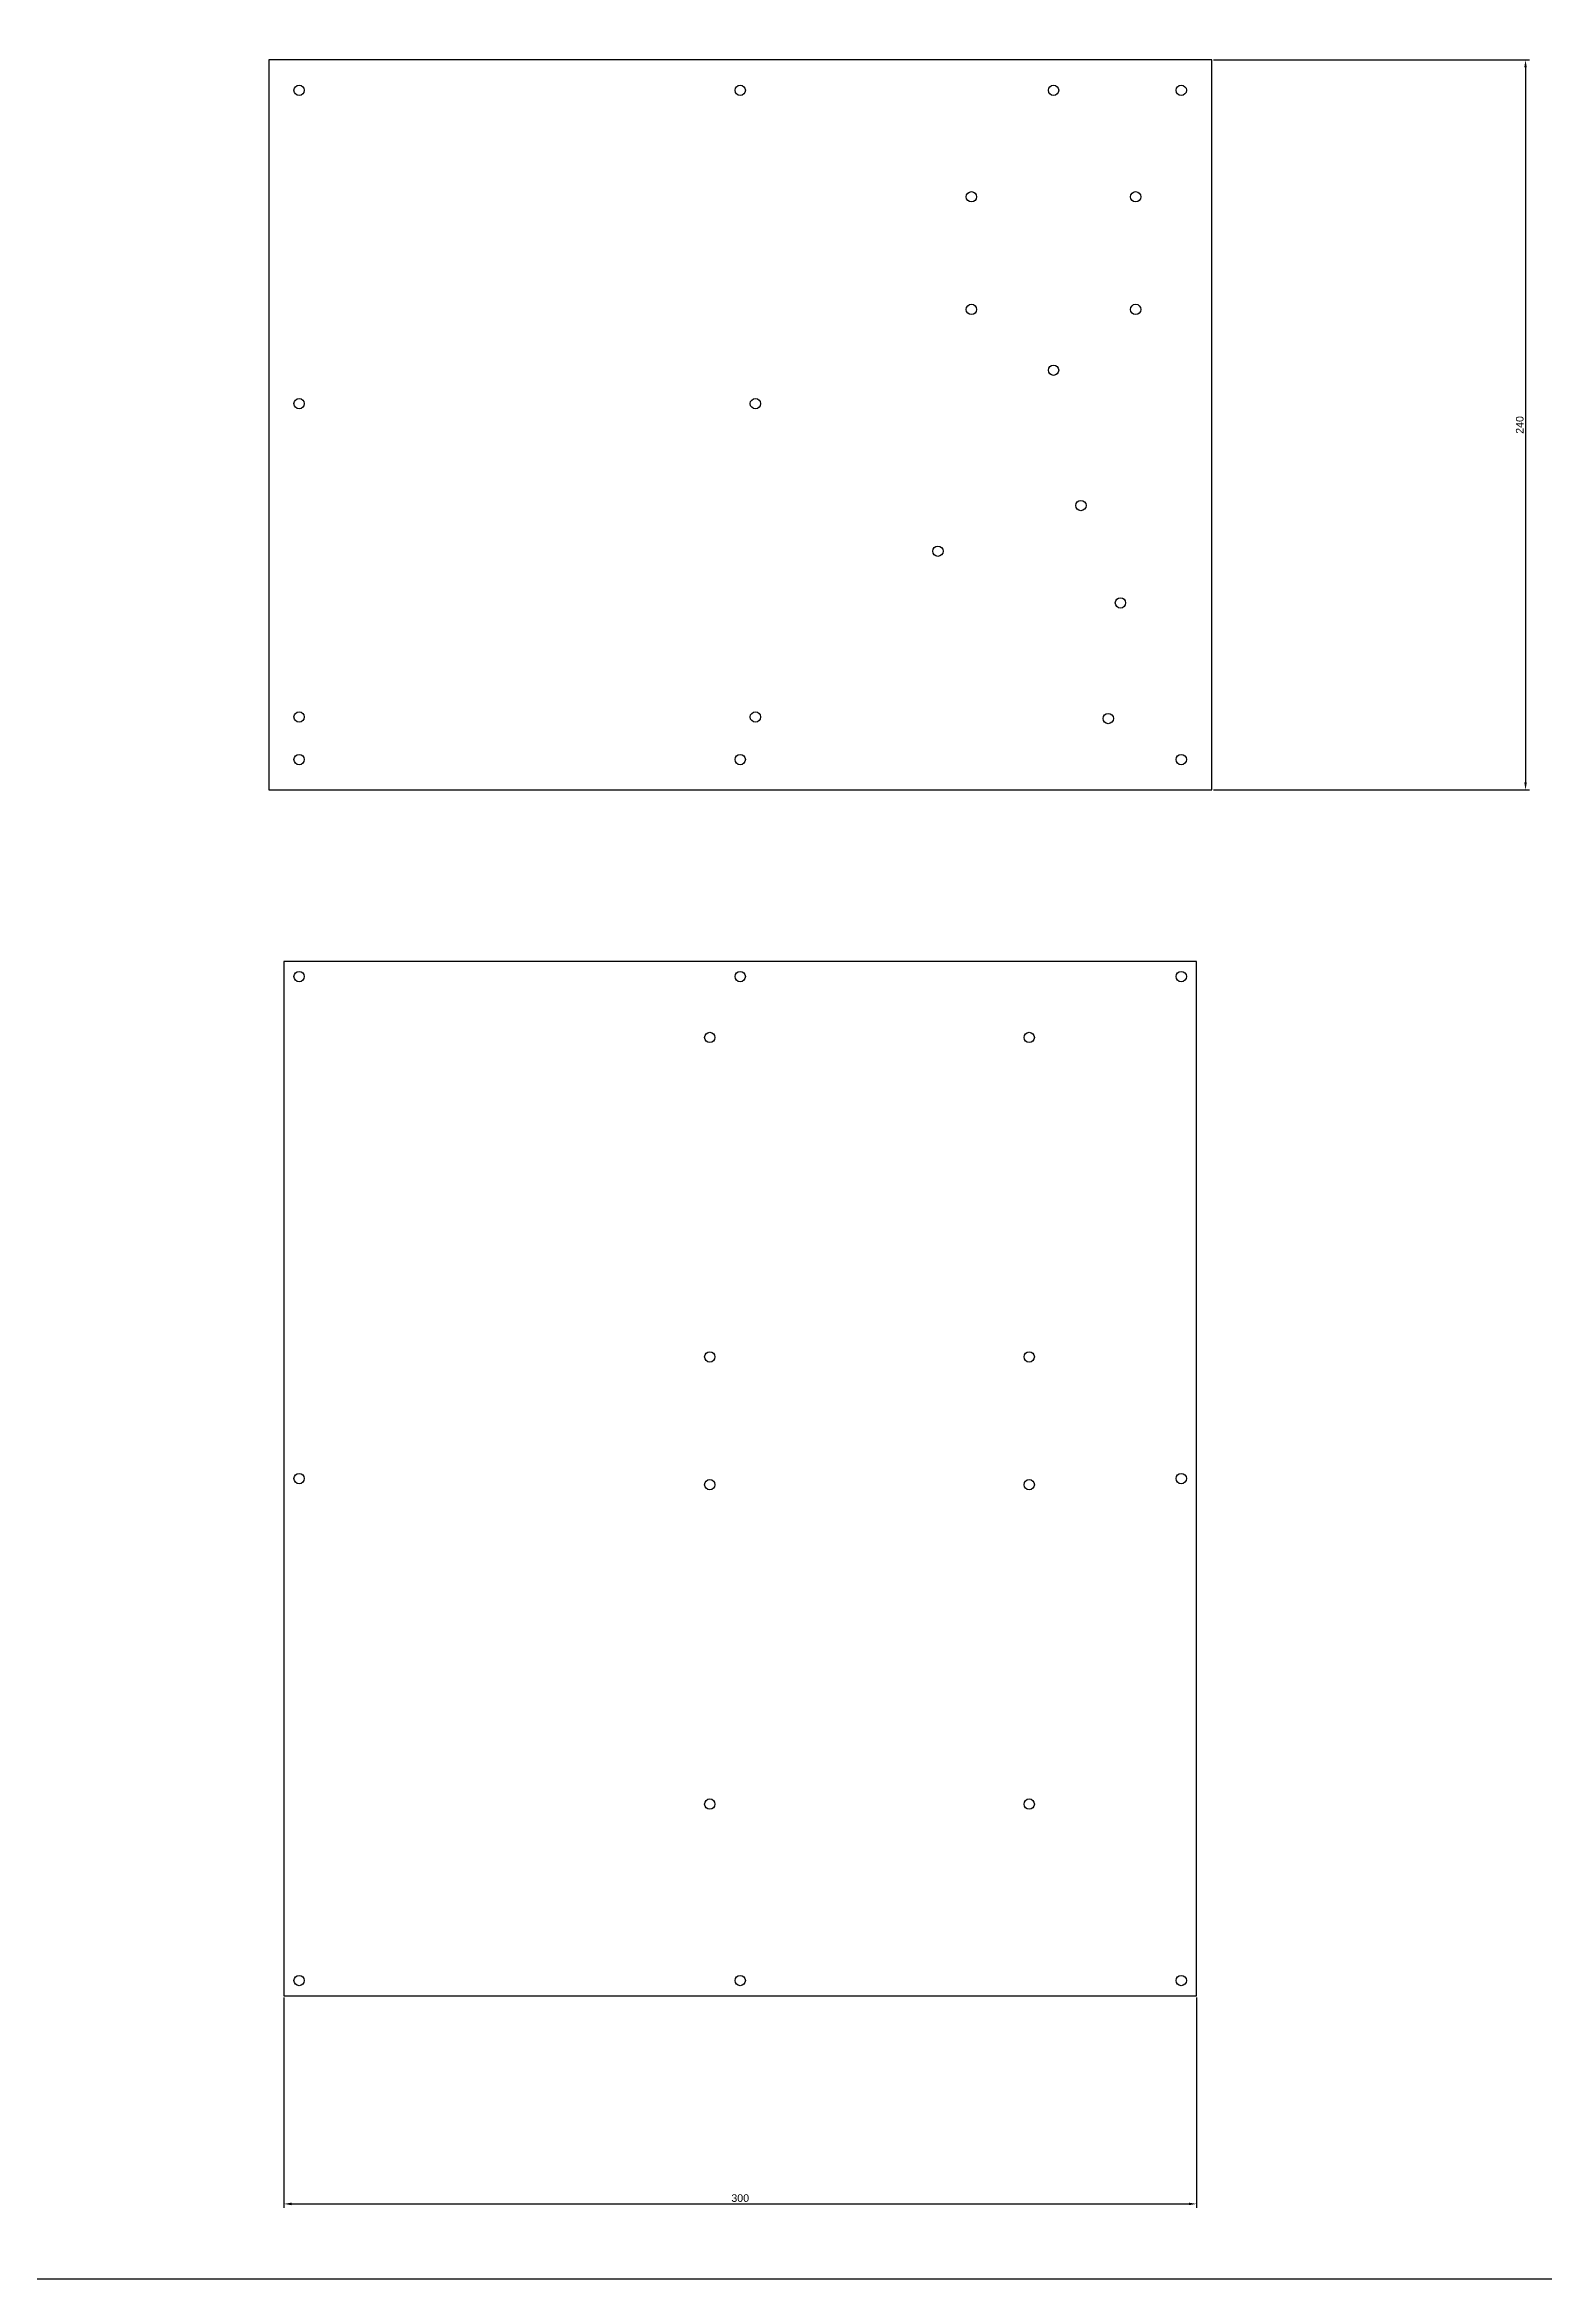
# Model space of a CAD drawing. Header units: millimetres. Extents: x -339 to 3245, y -93 to 1119.
# Drawn here: x 311 to 804, y -93 to 641 of the extents above; entities that cross this region are included whole.
import ezdxf

# ---------------------------------------------------------------- set-up
doc = ezdxf.new("R2010")
doc.units = ezdxf.units.MM
doc.layers.add('六面螺母开孔', color=212, linetype='Continuous')
doc.layers.add('硬盘托架开孔', color=7, linetype='Continuous')
doc.styles.get("Standard").update_dxf_attribs({"font": 'arial.ttf'})
doc.dimstyles.new('ISO-25', dxfattribs={"dimtxt": 2.5, "dimasz": 2.5, "dimexe": 1.25, "dimexo": 0.625, "dimtad": 1, "dimtxsty": 'Standard', "dimcen": 2.5, "dimadec": 0, "dimazin": 0, "dimtfac": 1, "dimtmove": 0, "dimatfit": 3, "dimfxl": 0, "dimarcsym": 0})

# ---------------------------------------------------------------- blocks, each defined once
blk = doc.blocks.new('*D3')
at = {"color": 0, "lineweight": -2, "transparency": 16777216}
for p, q in [((390.08, -0.62), (390.08, -69.68)), ((690.08, -0.62), (690.08, -69.68)), ((392.58, -68.43), (687.58, -68.43))]:
    blk.add_line(p, q, dxfattribs=at)
at = {"color": 0, "transparency": 16777216}
for points in [[(392.58, -68.01), (392.58, -68.85), (390.08, -68.43)], [(687.58, -68.01), (687.58, -68.85), (690.08, -68.43)]]:
    blk.add_solid(points, dxfattribs=at)
at = {"layer": 'Defpoints', "color": 0, "transparency": 16777216}
for p in [(390.08, 0), (690.08, 0), (690.08, -68.43)]:
    blk.add_point(p, dxfattribs=at)
at = {"color": 0, "transparency": 16777216, "insert": (540.08, -66.53), "char_height": 2.5, "attachment_point": 5}
blk.add_mtext('300', dxfattribs=at)
blk = doc.blocks.new('*D7')
at = {"color": 0, "lineweight": -2, "transparency": 16777216}
for p, q in [((695.7, 636.36), (799.5, 636.36)), ((798.25, 633.86), (798.25, 398.86)), ((695.7, 396.36), (799.5, 396.36))]:
    blk.add_line(p, q, dxfattribs=at)
at = {"color": 0, "transparency": 16777216}
for points in [[(797.83, 633.86), (798.66, 633.86), (798.25, 636.36)], [(797.83, 398.86), (798.66, 398.86), (798.25, 396.36)]]:
    blk.add_solid(points, dxfattribs=at)
at = {"layer": 'Defpoints', "color": 0, "transparency": 16777216}
for p in [(695.08, 636.36), (695.08, 396.36), (798.25, 396.36)]:
    blk.add_point(p, dxfattribs=at)
at = {"color": 0, "transparency": 16777216, "insert": (796.35, 516.36), "char_height": 2.5, "attachment_point": 5, "rotation": 90}
blk.add_mtext('240', dxfattribs=at)

msp = doc.modelspace()

# ---------------------------------------------------------------- linework, layer by layer
for points in [[(-339.258, 1119.283), (1888.189, 1119.283), (1888.189, -93.216), (-339.258, -93.216)], [(385.08, 396.355), (695.08, 396.355), (695.08, 636.355), (385.08, 636.355)], [(390.08, 0), (690.08, 0), (690.08, 340), (390.08, 340)]]:
    msp.add_lwpolyline(points, close=True)
at = {"layer": '六面螺母开孔'}
for centre in [(395.08, 626.355), (540.08, 626.355), (643.08, 626.355), (685.08, 626.355), (616.08, 591.355), (670.08, 591.355), (616.08, 554.355), (670.08, 554.355), (643.08, 534.355), (395.08, 523.355), (545.08, 523.355), (652.08, 489.855), (605.08, 474.855), (665.08, 457.855), (395.08, 420.355), (545.08, 420.355), (661.08, 419.855), (395.08, 406.355), (540.08, 406.355), (685.08, 406.355), (395.08, 335), (540.08, 335), (685.08, 335), (395.08, 170), (685.08, 170), (395.08, 5), (540.08, 5), (685.08, 5)]:
    msp.add_circle(centre, 1.7, dxfattribs=at)
at = {"layer": '硬盘托架开孔'}
for centre in [(530.08, 315), (635.08, 315), (530.08, 210), (635.08, 210), (530.08, 168), (635.08, 168), (530.08, 63), (635.08, 63)]:
    msp.add_circle(centre, 1.7, dxfattribs=at)

# ---------------------------------------------------------------- dimensions: what is measured, and where the dimension line sits
dim = msp.add_linear_dim(base=(798.247, 396.355), p1=(695.08, 636.355), p2=(695.08, 396.355), angle=90, dimstyle='ISO-25', override={"dimfxl": 1.25})
dim.commit()
dim.dimension.update_dxf_attribs({"geometry": '*D7', "text_midpoint": (796.346, 516.355)})
dim = msp.add_linear_dim(base=(690.08, -68.428), p1=(390.08, 0), p2=(690.08, 0), dimstyle='ISO-25', override={"dimfxl": 1.25})
dim.commit()
dim.dimension.update_dxf_attribs({"geometry": '*D3', "text_midpoint": (540.08, -66.526)})

doc.saveas('drawing.dxf')
